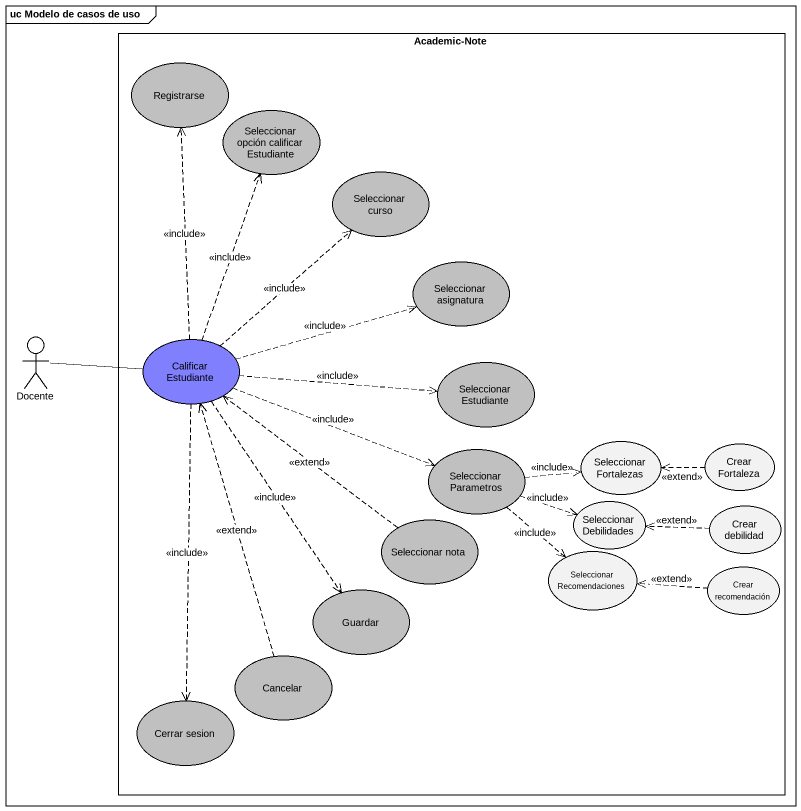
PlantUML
@startuml
mainframe uc Modelo de casos de uso
rectangle "Academic-Note" as Academic_Note {
  usecase Registrarse #C0C0C0
  usecase "Seleccionar opción calificar Estudiante" as Seleccionar_opción #C0C0C0
  usecase "Seleccionar curso" as Seleccionar_curso #C0C0C0
  usecase "Seleccionar asignatura" as Seleccionar_asignatura #C0C0C0
  usecase "Calificar Estudiante" as Calificar_Estudiante #8080FF
  usecase "Seleccionar Estudiante" as Seleccionar_Estudiante #C0C0C0
  usecase "Seleccionar Parametros" as Seleccionar_Parametros #C0C0C0
  usecase "Seleccionar Fortalezas" as Seleccionar_Fortalezas
  usecase "Crear Fortaleza" as Crear_Fortaleza
  usecase "Seleccionar nota" as Seleccionar_nota #C0C0C0
  usecase "Seleccionar Debilidades" as Seleccionar_Debilidades
  usecase "Crear debilidad" as Crear_debilidad
  usecase "Seleccionar Recomendaciones" as Seleccionar_Recomendaciones
  usecase "Crear recomendación" as Crear_recomendación
  usecase Guardar #C0C0C0
  usecase Cancelar #C0C0C0
  usecase "Cerrar sesion" as Cerrar_sesion #C0C0C0
}
actor Docente
Docente -right- Calificar_Estudiante
Calificar_Estudiante .up.> Registrarse : <<include>>
Calificar_Estudiante .up.> Seleccionar_opción : <<include>>
Calificar_Estudiante .up.> Seleccionar_curso : <<include>>
Calificar_Estudiante .right.> Seleccionar_asignatura : <<include>>
Calificar_Estudiante .right.> Seleccionar_Estudiante : <<include>>
Calificar_Estudiante .right.> Seleccionar_Parametros : <<include>>
Calificar_Estudiante ..> Guardar : <<include>>
Calificar_Estudiante ..> Cerrar_sesion : <<include>>
Seleccionar_Parametros .right.> Seleccionar_Fortalezas : <<include>>
Seleccionar_Parametros .right.> Seleccionar_Debilidades : <<include>>
Seleccionar_Parametros ..> Seleccionar_Recomendaciones : <<include>>
Crear_Fortaleza .left.> Seleccionar_Fortalezas : <<extend>>
Seleccionar_nota .up.> Calificar_Estudiante : <<extend>>
Crear_debilidad .left.> Seleccionar_Debilidades : <<extend>>
Crear_recomendación .left.> Seleccionar_Recomendaciones : <<extend>>
Cancelar .up.> Calificar_Estudiante : <<extend>>
@enduml
